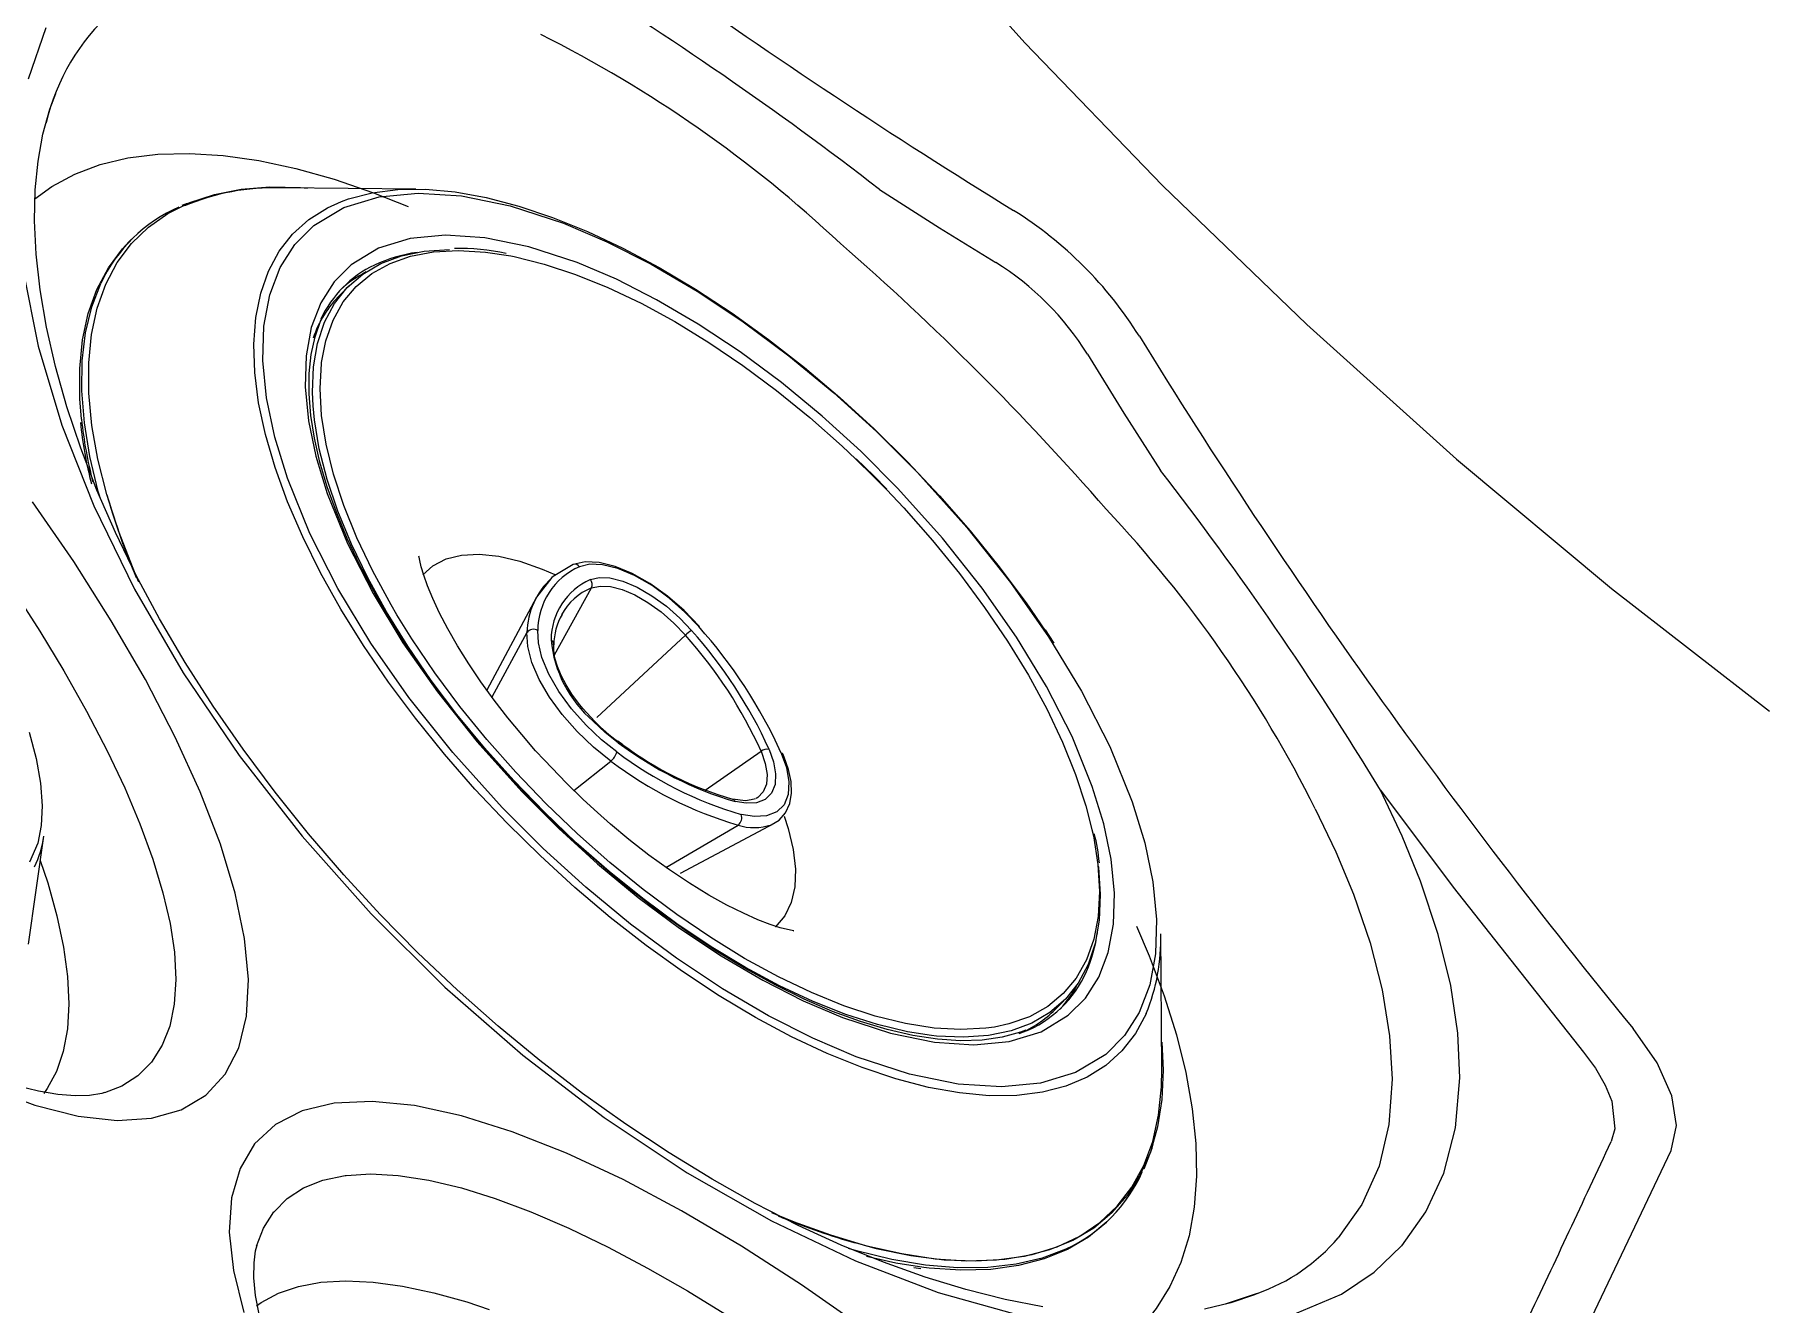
# Model space of a CAD drawing. Extents: x 527 to 611, y 788 to 934.
# Drawn here: x 539.34 to 545.67, y 815.85 to 820.5 of the extents above; entities that cross this region are included whole.
import ezdxf

# ---------------------------------------------------------------- set-up
doc = ezdxf.new("R2010")
doc.units = 0
doc.header["$MEASUREMENT"] = 0
for name, color, linetype in [('1', 4, 'Continuous'), ('BDIM_GREEN', 3, 'Continuous'), ('BDIM_YELLOW', 2, 'Continuous')]:
    doc.layers.add(name, color=color, linetype=linetype)

# ---------------------------------------------------------------- blocks, each defined once
blk = doc.blocks.new('2018 FLAIR')
at = {"layer": '1', "linetype": 'Continuous', "lineweight": 25}
for p, q in [((16.9211, 12.5281), (16.8069, 12.4895)), ((16.9249, 12.5294), (16.9211, 12.5281))]:
    blk.add_line(p, q, dxfattribs=at)
at = {"layer": '1', "linetype": 'Continuous', "lineweight": 25, "flags": 128}
for points in [[(11.1076, 27.5331), (11.2325, 26.7218), (11.3901, 25.9183), (11.5812, 25.1219), (11.8067, 24.3324), (12.0078, 23.7201), (12.2337, 23.1084), (12.4849, 22.5049), (12.7623, 21.9041), (13.0952, 21.2515), (13.4554, 20.6094), (13.8411, 19.9809), (14.2547, 19.3621), (14.68, 18.7736), (15.1252, 18.2014), (15.5866, 17.6496), (16.0744, 17.1065), (16.5783, 16.5841), (17.1055, 16.0752), (17.6537, 15.5829), (18.2211, 15.109), (18.799, 14.6606)], [(12.4912, 17.1621), (12.4263, 16.9735)], [(12.4076, 16.2718), (12.4631, 15.9961), (12.5497, 15.7076), (12.6663, 15.4121), (12.8156, 15.1067), (12.994, 14.8002), (13.1983, 14.4986), (13.4285, 14.2032), (13.681, 13.9186), (13.9511, 13.6503), (14.2366, 13.401), (14.5343, 13.1728), (14.8384, 12.9701), (15.1463, 12.7948), (15.4545, 12.6483), (15.7568, 12.533), (16.0501, 12.4502), (16.331, 12.4001), (16.5936, 12.3831), (16.8327, 12.3995), (17.0476, 12.4478), (17.2334, 12.5268), (17.353, 12.6068), (17.4531, 12.7029)], [(12.2825, 13.2803), (12.4512, 13.2177), (12.6088, 13.1782), (12.7521, 13.1624), (12.8775, 13.1705), (12.9863, 13.2015), (13.0763, 13.2547), (13.078, 13.2561), (13.1476, 13.3317), (13.197, 13.4283), (13.2254, 13.544), (13.2324, 13.6779), (13.2185, 13.8287), (13.1843, 13.994), (13.1296, 14.1738), (13.0558, 14.3655), (12.9645, 14.5658), (12.8552, 14.7758), (12.7305, 14.9911), (12.5928, 15.208), (12.442, 15.4268)], [(16.9249, 12.5286), (16.9147, 12.5238), (16.8274, 12.4943), (16.7314, 12.4719)], [(16.1402, 12.48), (16.002, 12.5072), (15.8582, 12.5434), (15.7096, 12.5886), (15.5572, 12.643), (15.4019, 12.7062), (15.2449, 12.7782), (15.0872, 12.8586), (14.93, 12.9468), (14.7721, 13.0433), (14.6136, 13.1483), (14.4556, 13.2612), (14.2993, 13.3813), (14.146, 13.5078), (13.9967, 13.6398), (13.8526, 13.7763), (13.7143, 13.9167), (13.5813, 14.0614), (13.4527, 14.211), (13.3297, 14.3645), (13.213, 14.5208), (13.1033, 14.6793), (13.0012, 14.8388), (12.9072, 14.9984), (12.8217, 15.1572), (12.7453, 15.3143), (12.6779, 15.4689), (12.6187, 15.6227), (12.5681, 15.7742), (12.5264, 15.9224), (12.4938, 16.0657), (12.4702, 16.203), (12.4557, 16.3331), (12.4498, 16.4551), (12.4523, 16.5681), (12.4625, 16.6735), (12.4804, 16.7726), (12.5054, 16.8633), (12.5279, 16.9216)], [(12.3744, 15.0993), (12.4686, 14.953), (12.5567, 14.8076), (12.64, 14.6599), (12.7154, 14.515), (12.7794, 14.3796), (12.8348, 14.2485), (12.8823, 14.119), (12.9196, 13.9957), (12.9456, 13.8835), (12.9614, 13.7784), (12.9668, 13.6786), (12.961, 13.5876), (12.9445, 13.5077), (12.9172, 13.4376), (12.878, 13.376), (12.8278, 13.3256), (12.7692, 13.288), (12.7059, 13.2633)], [(12.45, 16.5358), (12.5126, 16.5809), (12.5968, 16.6262), (12.6898, 16.6611), (12.7911, 16.6855), (12.9004, 16.6992), (13.017, 16.7022), (13.1405, 16.6945), (13.2702, 16.676), (13.4055, 16.647), (13.5458, 16.6074), (13.6904, 16.5576), (13.817, 16.5071)], [(12.7056, 13.264), (12.6953, 13.2608), (12.6511, 13.2537), (12.5977, 13.2521), (12.535, 13.2569), (12.4635, 13.269), (12.3838, 13.2891)], [(15.5417, 16.57), (15.7618, 16.43), (15.9672, 16.3029)], [(16.3029, 15.9672), (16.4368, 15.7511), (16.57, 15.5417)], [(17.3755, 14.3716), (17.6419, 14.016), (18.1189, 13.4119)], [(17.4532, 12.7029), (17.5417, 12.8272), (17.6073, 12.9699), (17.6496, 13.1357), (17.6654, 13.3184), (17.6582, 13.4823), (17.6326, 13.6558), (17.5869, 13.8432), (17.5222, 14.0381), (17.4551, 14.2027), (17.3755, 14.3716)], [(17.137, 14.3026), (17.2126, 14.1452), (17.2771, 13.99), (17.3379, 13.8121), (17.3818, 13.6407), (17.409, 13.4723), (17.4179, 13.3134), (17.4059, 13.147), (17.3702, 12.9954), (17.3079, 12.8547), (17.2213, 12.7329)], [(12.4707, 14.1139), (12.4978, 14.0318), (12.5315, 13.9113), (12.5557, 13.7968), (12.5702, 13.6893), (12.5749, 13.5893), (12.5698, 13.4977), (12.5549, 13.4151), (12.5303, 13.342), (12.4963, 13.279), (12.4837, 13.2615)], [(16.483, 13.8729), (16.5291, 13.7644), (16.584, 13.6179), (16.6287, 13.4754), (16.663, 13.3375), (16.6868, 13.2049), (16.6999, 13.0783), (16.7023, 12.9581), (16.694, 12.8451), (16.6749, 12.7397), (16.6453, 12.6425), (16.6051, 12.5539), (16.5547, 12.4743), (16.5362, 12.4504)], [(18.439, 13.0523), (18.4595, 13.1434), (18.4422, 13.2527), (18.388, 13.3736), (18.3001, 13.4993)], [(18.1189, 13.4119), (18.1623, 13.3532), (18.1979, 13.2917), (18.2218, 13.2325), (18.2331, 13.1316), (18.2199, 13.0854)], [(15.4746, 12.4076), (15.2571, 12.5602), (15.037, 12.7025), (14.8179, 12.8319), (14.6038, 12.9458), (14.3966, 13.0426), (14.1981, 13.1212), (14.0118, 13.1797), (13.8407, 13.2166), (13.6847, 13.2322), (13.5465, 13.2258), (13.4289, 13.1972), (13.331, 13.1472), (13.2547, 13.0763), (13.2016, 12.9867), (13.1706, 12.8785), (13.1624, 12.7539), (13.1773, 12.6136), (13.2151, 12.4595)], [(16.4542, 8.249), (16.6584, 8.8571), (16.8888, 9.4916), (17.1457, 10.1522), (17.4292, 10.8388), (17.7393, 11.5511), (18.076, 12.289), (18.439, 13.0523)], [(13.262, 12.7016), (13.2872, 12.7676), (13.3256, 12.8278), (13.326, 12.8283), (13.3746, 12.8769), (13.4337, 12.9152), (13.505, 12.9437), (13.5865, 12.9609), (13.5898, 12.9613), (13.6809, 12.9668), (13.7808, 12.9612), (13.8924, 12.9439), (14.0118, 12.9153), (14.1359, 12.8766), (14.266, 12.8279), (14.4055, 12.7677), (14.5495, 12.6981), (14.6931, 12.6219), (14.8393, 12.5381), (14.9914, 12.4446)], [(13.2727, 12.4471), (13.2588, 12.5212), (13.2526, 12.586), (13.2529, 12.6407), (13.2585, 12.6847), (13.2641, 12.7056)], [(13.2615, 12.4838), (13.279, 12.4963), (13.342, 12.5303), (13.4151, 12.5549), (13.4977, 12.5698), (13.5893, 12.5749), (13.6893, 12.5702), (13.7968, 12.5557), (13.9113, 12.5315), (14.0318, 12.4978), (14.1139, 12.4707)]]:
    blk.add_lwpolyline(points, dxfattribs=at)
at = {"layer": '1', "linetype": 'Continuous', "lineweight": 25}
for centre, radius, start, end in [((28.1512, 36.166), 23.1058, 230.64479, 238.36752), ((7.853, 6.6531), 12.5484, 52.21298, 58.70325), ((13.2748, 16.6258), 0.8053, 132.3171, 166.45323), ((12.2117, 12.9717), 4.6607, 46.8469, 63.34625), ((15.2626, 15.2626), 1.4517, 32.04886, 57.9529), ((8.785, 8.7853), 10.065, 41.08152, 48.91558), ((15.4169, 15.4169), 1.043, 31.84227, 58.15372), ((36.152, 28.1424), 23.0892, 211.63227, 219.36049), ((6.7299, 7.905), 12.4557, 31.27647, 37.81461), ((13.0103, 12.2385), 4.6141, 26.57295, 43.23881), ((-104.5779, 70.2165), 135.4373, 334.742808, 335.050057), ((16.6958, 13.1805), 0.6902, 289.38239, 319.57452)]:
    blk.add_arc(centre, radius, start, end, dxfattribs=at)
at = {"layer": 'BDIM_GREEN', "linetype": 'Continuous', "lineweight": 25}
for p, q in [((13.8456, 16.5716), (13.3503, 16.5757)), ((13.0076, 16.5192), (12.989, 16.5115)), ((12.8047, 16.3875), (12.7962, 16.379)), ((13.5999, 16.2168), (13.5679, 16.1848)), ((15.5214, 15.5216), (15.4561, 15.5843)), ((15.5687, 15.4732), (15.5214, 15.5216)), ((12.7144, 15.4527), (12.7181, 15.4399)), ((14.4211, 15.1977), (14.3482, 15.1531)), ((14.2866, 15.0781), (14.1053, 14.7372)), ((16.1809, 14.9099), (16.1494, 14.9585)), ((14.603, 14.5374), (14.5848, 14.5502)), ((15.0877, 14.3395), (15.0721, 14.3363)), ((14.8143, 14.0674), (15.1554, 14.249)), ((15.1554, 14.249), (15.1462, 14.2447)), ((12.4277, 13.8071), (12.4831, 14.2028)), ((16.5759, 13.3506), (16.5717, 13.8459)), ((16.185, 13.5682), (16.2169, 13.6001)), ((16.3793, 12.7964), (16.3878, 12.8049)), ((15.4401, 12.7182), (15.453, 12.7145))]:
    blk.add_line(p, q, dxfattribs=at)
at = {"layer": 'BDIM_GREEN', "linetype": 'Continuous', "lineweight": 25, "flags": 128}
for points in [[(12.8227, 15.1524), (12.8099, 15.1827), (12.757, 15.3201), (12.7141, 15.4537), (12.6816, 15.5827), (12.6597, 15.7064), (12.6485, 15.8241), (12.648, 15.9352), (12.6582, 16.0391), (12.6791, 16.1353), (12.7106, 16.2231), (12.7524, 16.3021), (12.8044, 16.3719), (12.8663, 16.432), (12.9378, 16.4823), (13.0184, 16.5223), (13.1077, 16.5519), (13.2052, 16.571), (13.3104, 16.5793), (13.4228, 16.5769), (13.4485, 16.5749)], [(13.573, 16.5263), (13.5991, 16.5358), (13.6851, 16.5581), (13.7791, 16.5698), (13.8804, 16.5707), (13.9884, 16.5609), (14.1024, 16.5404), (14.2217, 16.5093), (14.3454, 16.4678), (14.4728, 16.4163), (14.603, 16.355), (14.7353, 16.2843), (14.8687, 16.2047), (15.0023, 16.1168), (15.1354, 16.021), (15.267, 15.9181), (15.3964, 15.8086), (15.5226, 15.6933), (15.6448, 15.5729), (15.7622, 15.4482), (15.8742, 15.3201), (15.9799, 15.1893), (16.0787, 15.0568), (16.15, 14.9535)], [(13.6808, 14.9097), (13.5601, 15.1088), (13.4569, 15.3111), (13.3749, 15.5127), (13.3287, 15.6635), (13.2988, 15.8068), (13.2853, 15.9437), (13.2892, 16.0698), (13.3104, 16.1837), (13.3489, 16.2841), (13.4026, 16.3684), (13.4719, 16.4379), (13.582, 16.5043), (13.7105, 16.5434), (13.8535, 16.5569), (14.0122, 16.5462), (14.1901, 16.5098), (14.3849, 16.4462), (14.5435, 16.3788), (14.7061, 16.2964), (14.8743, 16.1979), (15.043, 16.0857), (15.2104, 15.9612), (15.3747, 15.8256), (15.531, 15.6835), (15.681, 15.5336), (15.8614, 15.3329), (16.0219, 15.1311), (16.161, 14.9321)], [(12.6212, 15.729), (12.6152, 15.8035), (12.6148, 15.915), (12.625, 16.0193), (12.6461, 16.1158), (12.6777, 16.2039), (12.7197, 16.2832), (12.772, 16.3532), (12.7962, 16.379)], [(16.0439, 14.9311), (15.918, 15.1112), (15.7727, 15.294), (15.6092, 15.4757), (15.4734, 15.6115), (15.3319, 15.7402), (15.1831, 15.863), (15.0315, 15.9757), (14.8787, 16.0773), (14.7263, 16.1665), (14.5792, 16.2411), (14.4355, 16.3022), (14.2591, 16.3598), (14.098, 16.3927), (13.9542, 16.4025), (13.8248, 16.3902), (13.7084, 16.3548), (13.6087, 16.2947), (13.546, 16.2318), (13.4973, 16.1554), (13.4625, 16.0645), (13.4433, 15.9613), (13.4397, 15.8472), (13.452, 15.7231), (13.479, 15.5934), (13.5209, 15.4568), (13.5951, 15.2743), (13.6886, 15.091), (13.7978, 14.9107)], [(13.4688, 15.778), (13.4667, 15.8276), (13.4706, 15.9209), (13.4854, 16.0065), (13.5111, 16.0837), (13.5474, 16.152), (13.5941, 16.2109), (13.6508, 16.2598), (13.717, 16.2984), (13.7923, 16.3265), (13.8761, 16.3438), (13.9678, 16.3501)], [(14.193, 16.3267), (14.2047, 16.3244), (14.3149, 16.297), (14.4297, 16.2592), (14.5483, 16.2113), (14.6697, 16.1535), (14.793, 16.0863), (14.9173, 16.0102), (15.0416, 15.9259), (15.165, 15.8339), (15.2865, 15.7349), (15.4053, 15.6298), (15.455, 15.5831)], [(12.4294, 14.5836), (12.4549, 14.4873), (12.4709, 14.3972), (12.4771, 14.3144), (12.4738, 14.2413), (12.4611, 14.1767), (12.4315, 14.1076)], [(14.3017, 14.3017), (14.1918, 14.4159), (14.1494, 14.4625), (14.081, 14.5409), (14.013, 14.6231), (13.9438, 14.7119), (13.8759, 14.8049), (13.8106, 14.9007), (13.749, 14.9984), (13.692, 15.0968), (13.6403, 15.1951), (13.5943, 15.2925), (13.5544, 15.3882), (13.521, 15.4817), (13.4941, 15.5723), (13.4741, 15.6595), (13.4609, 15.7428), (13.4545, 15.8218), (13.4549, 15.8963), (13.4621, 15.9661), (13.4763, 16.031), (13.4976, 16.0912), (13.5038, 16.103)], [(13.7758, 15.0134), (13.7544, 15.0497), (13.6873, 15.173), (13.6296, 15.2944), (13.5817, 15.4129), (13.544, 15.5277), (13.5168, 15.6379), (13.5003, 15.7426), (13.4945, 15.841), (13.4997, 15.9325), (13.5002, 15.9365)], [(15.5673, 15.4715), (15.6309, 15.4041), (15.736, 15.2854), (15.8349, 15.1638), (15.9268, 15.0404), (16.0111, 14.9161), (16.087, 14.7918), (16.1541, 14.6686), (16.2119, 14.5472), (16.2598, 14.4287), (16.2975, 14.3139), (16.3196, 14.2277)], [(15.2278, 13.8565), (15.2281, 13.8565), (15.2219, 13.8574), (15.2052, 13.8607), (15.1784, 13.8678), (15.1421, 13.8796), (15.0969, 13.897), (15.0437, 13.9205), (14.9834, 13.9505), (14.9172, 13.9873), (14.8466, 14.0305), (14.7729, 14.0797), (14.698, 14.1338), (14.6249, 14.1909), (14.5576, 14.247), (14.5099, 14.289), (14.458, 14.3368), (14.3965, 14.3965), (14.3156, 14.4806), (14.2836, 14.5158), (14.2325, 14.5746), (14.1822, 14.6356), (14.1318, 14.7007), (14.0835, 14.7672), (14.0386, 14.8339), (13.9979, 14.899), (13.9623, 14.9613), (13.932, 15.0195), (13.9073, 15.0724), (13.8881, 15.1189), (13.874, 15.1581), (13.8647, 15.1892), (13.8592, 15.2115), (13.8568, 15.2245), (13.8565, 15.2273)], [(14.8837, 14.9699), (14.827, 15.0286), (14.7656, 15.0818), (14.7014, 15.1277), (14.637, 15.1644), (14.5745, 15.1905), (14.5164, 15.2051), (14.4646, 15.2076), (14.4211, 15.1977)], [(14.8804, 14.9699), (14.8298, 15.023), (14.772, 15.0741), (14.7096, 15.1198), (14.6457, 15.1568), (14.5843, 15.1828), (14.5287, 15.1964), (14.4815, 15.1981), (14.4441, 15.1892)], [(14.3482, 15.1531), (14.3426, 15.1497), (14.2866, 15.078)], [(14.4838, 15.1419), (14.5155, 15.1494), (14.5555, 15.148), (14.6027, 15.1364), (14.6548, 15.1144), (14.709, 15.083), (14.7619, 15.0442), (14.8109, 15.0009), (14.8539, 14.9558)], [(14.4875, 15.1113), (14.5192, 15.1185), (14.5572, 15.1166), (14.6002, 15.1055), (14.6465, 15.0858), (14.6945, 15.0581), (14.7425, 15.0234), (14.7887, 14.983), (14.8315, 14.9384)], [(16.161, 14.9321), (16.2816, 14.733), (16.3848, 14.5307), (16.4668, 14.3291), (16.513, 14.1783), (16.5429, 14.0351), (16.5564, 13.8981), (16.5525, 13.772), (16.5313, 13.6581), (16.4929, 13.5577), (16.4391, 13.4734), (16.3698, 13.4039), (16.2597, 13.3376), (16.1312, 13.2984), (15.9883, 13.2849), (15.8295, 13.2957), (15.6517, 13.332), (15.4568, 13.3956), (15.2982, 13.4631), (15.1357, 13.5454), (14.9675, 13.644), (14.7987, 13.7561), (14.6313, 13.8806), (14.467, 14.0163), (14.3107, 14.1583), (14.1607, 14.3082), (13.9803, 14.5089), (13.8198, 14.7107), (13.6808, 14.9097)], [(13.7978, 14.9107), (13.9238, 14.7306), (14.0691, 14.5478), (14.2325, 14.3661), (14.3683, 14.2304), (14.5098, 14.1017), (14.6586, 13.9789), (14.8103, 13.8661), (14.963, 13.7645), (15.1154, 13.6753), (15.2626, 13.6007), (15.4062, 13.5396), (15.5827, 13.4821), (15.7437, 13.4491), (15.8875, 13.4394), (16.0169, 13.4516), (16.1333, 13.487), (16.233, 13.5471), (16.2957, 13.6101), (16.3444, 13.6864), (16.3792, 13.7774), (16.3985, 13.8805), (16.402, 13.9947), (16.3898, 14.1187), (16.3627, 14.2484), (16.3208, 14.385), (16.2466, 14.5675), (16.1531, 14.7508), (16.0439, 14.9311)], [(15.9633, 13.5043), (15.9317, 13.4997), (15.8401, 13.4947), (15.7416, 13.5006), (15.6368, 13.5172), (15.5266, 13.5445), (15.4118, 13.5823), (15.2932, 13.6303), (15.1718, 13.6881), (15.0485, 13.7553), (14.9242, 13.8314), (14.7999, 13.9157), (14.6765, 14.0077), (14.5549, 14.1067), (14.4362, 14.2118), (14.3211, 14.3223), (14.2106, 14.4374), (14.1055, 14.5562), (14.0066, 14.6778), (13.9147, 14.8011), (13.8304, 14.9255)], [(14.5589, 14.4775), (14.4953, 14.5282), (14.4352, 14.5856), (14.3807, 14.6477), (14.334, 14.7122), (14.2965, 14.7767), (14.2698, 14.8391), (14.2547, 14.8969), (14.2519, 14.9481)], [(14.581, 14.5111), (14.5247, 14.5556), (14.4683, 14.6088), (14.4152, 14.6688), (14.3688, 14.7325), (14.332, 14.7963), (14.3068, 14.8565), (14.2935, 14.9101), (14.2913, 14.9551)], [(14.5, 14.6221), (14.4561, 14.6701), (14.4402, 14.69), (14.4163, 14.723), (14.3954, 14.7564), (14.3774, 14.7907), (14.3635, 14.8239), (14.3543, 14.855), (14.3498, 14.8829), (14.3498, 14.9069), (14.3501, 14.9084)], [(14.5858, 14.545), (14.538, 14.5828), (14.4945, 14.6239)], [(15.1379, 14.5205), (15.1539, 14.4752), (15.1617, 14.4315), (15.1596, 14.3922), (15.1469, 14.3602), (15.1239, 14.3375), (15.0923, 14.3252), (15.0546, 14.3231), (15.0135, 14.33)], [(15.1823, 14.5071), (15.2012, 14.4537), (15.2104, 14.4022), (15.2079, 14.3559), (15.1929, 14.3181), (15.1658, 14.2914), (15.1286, 14.2769), (15.0841, 14.2744), (15.0357, 14.2825)], [(15.1444, 14.244), (15.1456, 14.2443), (15.1744, 14.2616), (15.1986, 14.2886), (15.2138, 14.3221), (15.2202, 14.3607), (15.2184, 14.4025), (15.2093, 14.4463), (15.1937, 14.4917), (15.1893, 14.5013)], [(16.0776, 13.4932), (16.058, 13.4849), (15.9907, 13.4667), (15.9173, 13.4565), (15.8383, 13.4542), (15.7538, 13.4598), (15.6642, 13.4734), (15.5701, 13.4949), (15.4721, 13.5243), (15.3706, 13.5615), (15.2664, 13.6062), (15.1601, 13.6583), (15.0526, 13.7171), (14.9447, 13.7824), (14.8373, 13.8534), (14.7319, 13.9289), (14.6308, 14.0069), (14.533, 14.0878), (14.4642, 14.1479), (14.3978, 14.2087), (14.3017, 14.3017)], [(15.0721, 14.3363), (15.0519, 14.3322), (15.0042, 14.3386)], [(16.3426, 14.0936), (16.3431, 14.0896), (16.3501, 13.9893), (16.3462, 13.896), (16.3314, 13.8104), (16.3057, 13.7332), (16.2694, 13.6649), (16.2227, 13.606), (16.166, 13.5571), (16.0998, 13.5185), (16.0245, 13.4904), (15.9407, 13.4731), (15.849, 13.4668), (15.7502, 13.4714), (15.7324, 13.4733)], [(16.5751, 13.4488), (16.5799, 13.3462), (16.575, 13.2386), (16.5595, 13.1386), (16.5333, 13.0465), (16.4966, 12.9631), (16.4496, 12.8886), (16.3926, 12.8236), (16.3259, 12.7684), (16.2498, 12.7232), (16.1648, 12.6883), (16.0713, 12.664), (15.9699, 12.6503), (15.861, 12.6473), (15.7454, 12.6551), (15.6235, 12.6736), (15.4962, 12.7026), (15.364, 12.7421), (15.2277, 12.7918), (15.1484, 12.8247)], [(15.1782, 12.8117), (15.2607, 12.7788), (15.3974, 12.7312), (15.5298, 12.6942), (15.657, 12.6678), (15.7783, 12.6524), (15.8931, 12.6479), (16.0008, 12.6544), (16.1007, 12.6719), (16.1923, 12.7002), (16.275, 12.7392), (16.3484, 12.7886), (16.4122, 12.8483), (16.4658, 12.9178), (16.5091, 12.9968), (16.5418, 13.0848), (16.5636, 13.1814), (16.5746, 13.2859), (16.5759, 13.3506)], [(16.5106, 12.9847), (16.5399, 13.0609), (16.5441, 13.0773)], [(16.3793, 12.7964), (16.3736, 12.7909), (16.3066, 12.7354), (16.2302, 12.6901), (16.1449, 12.6552), (16.051, 12.6308), (15.9492, 12.617), (15.8399, 12.6141), (15.7237, 12.6219), (15.7047, 12.6242)], [(15.6677, 12.624), (15.6933, 12.6199), (15.6936, 12.6199)]]:
    blk.add_lwpolyline(points, dxfattribs=at)
at = {"layer": 'BDIM_GREEN', "linetype": 'Continuous', "lineweight": 25}
for centre, radius, start, end in [((13.3251, 15.7389), 0.8372, 88.27759, 112.93189), ((13.204, 15.9883), 0.5642, 113.59445, 155.11317), ((14.0011, 15.5439), 0.8103, 77.53541, 91.04758), ((13.8715, 15.9207), 0.413, 115.54122, 155.03337), ((13.8525, 15.8981), 0.4158, 117.06419, 132.86512), ((13.87, 15.8865), 0.4246, 135.36452, 160.82797), ((13.9128, 15.8344), 1.3002, 185.16536, 195.26275), ((15.1479, 16.1578), 2.5336, 196.1566, 203.82785), ((15.1154, 16.1337), 2.4957, 196.14201, 203.21928), ((14.547, 14.9551), 0.2557, 113.73195, 180.00311), ((14.5806, 14.9217), 0.2405, 113.73195, 180.00311), ((14.4628, 15.1238), 0.0277, 333.24158, 40.80389), ((14.5697, 14.9032), 0.2196, 149.62642, 179.95348), ((14.275, 14.9324), 0.0279, 54.30086, 145.82604), ((14.9244, 14.8423), 0.1336, 121.86619, 134.04579), ((13.6038, 13.8348), 1.6508, 24.29284, 41.95074), ((13.5948, 13.8241), 1.693, 24.29265, 41.95093), ((13.5418, 13.7667), 1.7998, 24.29265, 41.95093), ((14.9519, 15.0672), 0.6343, 224.56045, 234.62596), ((15.3844, 15.6007), 1.3237, 232.89053, 253.72612), ((15.3487, 15.5389), 1.2487, 233.33004, 253.96565), ((14.5164, 14.5295), 0.0672, 309.26085, 344.08402), ((15.4279, 15.6261), 1.4403, 232.89065, 253.72599), ((15.43, 15.6334), 1.4073, 232.89053, 253.72612), ((15.1305, 14.4843), 0.037, 78.56436, 126.6887), ((15.0057, 14.2702), 0.0324, 304.93266, 22.36738), ((12.1464, 14.2439), 0.3392, 333.23944, 353.03007), ((15.6986, 14.0476), 0.6506, 5.04489, 14.60183), ((15.8431, 13.8282), 0.7289, 337.86396, 1.39327), ((15.9165, 13.876), 0.4187, 291.36522, 336.32072), ((15.8968, 13.8536), 0.4175, 317.17421, 332.9134), ((15.8916, 13.8637), 0.4165, 292.90785, 314.78632), ((15.9909, 13.2019), 0.5611, 294.72279, 336.11153), ((16.1246, 15.0883), 2.467, 247.24942, 253.89304)]:
    blk.add_arc(centre, radius, start, end, dxfattribs=at)
at = {"layer": 'BDIM_YELLOW', "linetype": 'Continuous', "lineweight": 25}
for p, q in [((14.3525, 14.8662), (14.4875, 15.1113)), ((13.8304, 14.9255), (13.7758, 15.0134)), ((14.2519, 14.9481), (14.1236, 14.712)), ((14.5069, 14.6371), (14.8315, 14.9384)), ((14.4237, 14.3701), (14.5589, 14.4775)), ((14.9044, 14.3717), (15.1084, 14.514)), ((14.7604, 14.0887), (15.0243, 14.2436))]:
    blk.add_line(p, q, dxfattribs=at)
at = {"layer": 'BDIM_YELLOW', "linetype": 'Continuous', "lineweight": 25, "flags": 128}
for points in [[(16.5182, 13.5535), (16.5177, 13.5523), (16.4787, 13.4801), (16.4295, 13.4172), (16.3705, 13.3639), (16.302, 13.3207), (16.2245, 13.2879), (16.1384, 13.2655), (16.0445, 13.2538), (15.9432, 13.2529), (15.8351, 13.2628), (15.7211, 13.2833), (15.6019, 13.3144), (15.4782, 13.3559), (15.3508, 13.4074), (15.2205, 13.4687), (15.0883, 13.5394), (14.9549, 13.6189), (14.8212, 13.7069), (14.6882, 13.8026), (14.5565, 13.9056), (14.4272, 14.0151), (14.301, 14.1304), (14.1788, 14.2508), (14.0613, 14.3754), (13.9494, 14.5035), (13.8437, 14.6343), (13.7449, 14.7669), (13.6537, 14.9004), (13.5706, 15.034), (13.4962, 15.1668), (13.4311, 15.298), (13.3755, 15.4266), (13.3299, 15.5519), (13.2945, 15.6731), (13.2697, 15.7893), (13.2554, 15.8998), (13.252, 16.0039), (13.2593, 16.101), (13.2773, 16.1903), (13.3059, 16.2713), (13.3449, 16.3436), (13.3941, 16.4065), (13.4531, 16.4597), (13.5216, 16.5029), (13.573, 16.5263)], [(13.5002, 15.9365), (13.5156, 16.0162), (13.5422, 16.0916), (13.5794, 16.1581), (13.6267, 16.2152), (13.6839, 16.2624), (13.7505, 16.2995), (13.826, 16.326), (13.9098, 16.3418), (14.0014, 16.3468), (14.0999, 16.341), (14.193, 16.3267)], [(12.6879, 15.4459), (12.6829, 15.4639), (12.6522, 15.5925), (12.6322, 15.7156), (12.6228, 15.8326), (12.6243, 15.9429), (12.6365, 16.0458), (12.6595, 16.1408), (12.6922, 16.2258)], [(15.7324, 13.4733), (15.645, 13.487), (15.5341, 13.5133), (15.4185, 13.5503), (15.299, 13.5977), (15.1766, 13.655), (15.0521, 13.7218), (14.9265, 13.7977), (14.8008, 13.882), (14.6759, 13.9742), (14.5527, 14.0734), (14.4323, 14.179), (14.3155, 14.2902), (14.2032, 14.4061), (14.0963, 14.5257), (13.9955, 14.6484), (13.9017, 14.7729), (13.8156, 14.8985), (13.7378, 15.0242), (13.6689, 15.149), (13.6094, 15.272), (13.5598, 15.3922), (13.5205, 15.5088), (13.4917, 15.6207), (13.4737, 15.7272), (13.4688, 15.778)], [(15.455, 15.5831), (15.5204, 15.5192), (15.5673, 15.4715)], [(13.8703, 15.1597), (13.9078, 15.1928), (13.956, 15.2174), (14.0127, 15.2314), (14.0773, 15.2347), (14.1486, 15.2272), (14.2256, 15.2091), (14.3071, 15.1806), (14.3533, 15.1607)], [(14.8804, 14.9699), (14.8824, 14.9707), (14.8835, 14.9707), (14.8837, 14.9699)], [(15.1084, 14.514), (15.1241, 14.4691), (15.1308, 14.4283), (15.1283, 14.3932), (15.1168, 14.3649), (15.0966, 14.3446), (15.0904, 14.3409)], [(15.1926, 14.276), (15.2074, 14.2315), (15.2263, 14.1542), (15.2346, 14.0824), (15.2321, 14.0173), (15.2189, 13.9599), (15.1951, 13.9111), (15.1612, 13.8716), (15.16, 13.8705)], [(16.3196, 14.2277), (16.3247, 14.2037), (16.3412, 14.099), (16.3469, 14.0006), (16.3418, 13.9091), (16.3259, 13.8254), (16.2992, 13.7499), (16.2621, 13.6834), (16.2148, 13.6264), (16.1576, 13.5791), (16.091, 13.5421), (16.0155, 13.5156), (15.9633, 13.5043)], [(16.2255, 12.6922), (16.224, 12.6915), (16.1371, 12.6585), (16.0417, 12.636), (15.9385, 12.6242), (15.8279, 12.6232), (15.7106, 12.633), (15.5872, 12.6535), (15.4584, 12.6846), (15.4285, 12.6931)], [(15.7047, 12.6242), (15.6014, 12.6405), (15.4946, 12.6643)]]:
    blk.add_lwpolyline(points, dxfattribs=at)
at = {"layer": 'BDIM_YELLOW', "linetype": 'Continuous', "lineweight": 25}
for centre, radius, start, end in [((13.9268, 15.793), 0.552, 98.06884, 115.00418), ((14.2936, 15.914), 1.6827, 186.31408, 194.26297), ((14.4257, 15.1749), 0.0233, 37.88562, 101.42835), ((14.5312, 14.9419), 0.2794, 132.73389, 178.73), ((14.5679, 14.9126), 0.2144, 112.01024, 152.04085), ((14.7827, 14.9623), 0.4445, 185.24832, 229.58235), ((14.3293, 14.9046), 0.0202, 357.02061, 58.01889), ((14.5817, 14.5466), 0.00431, 339.11183, 49.36749), ((15.1798, 14.4963), 0.0111, 27.6963, 77.04772), ((14.9997, 14.3244), 0.0149, 21.88305, 74.15256), ((15.0836, 14.4223), 0.1883, 251.63079, 289.41544), ((15.7882, 13.9278), 0.557, 336.74055, 351.93274)]:
    blk.add_arc(centre, radius, start, end, dxfattribs=at)

msp = doc.modelspace()

# ---------------------------------------------------------------- block references
at = {"layer": '1'}
msp.add_blockref('2018 FLAIR', (526.8953, 803.3624), dxfattribs=at)

doc.saveas('drawing.dxf')
